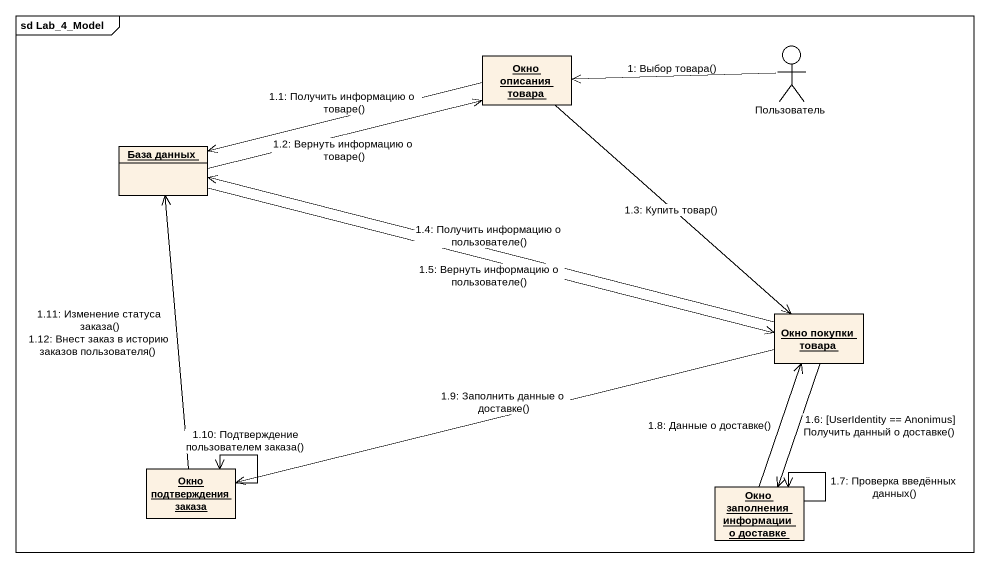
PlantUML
@startuml
mainframe sd Lab_4_Model
allowmixing
hide circle
hide empty members
actor Пользователь
object "Окно описания товара" as Окно_описания_товара
object "База данных" as База_данных
object "Окно покупки товара" as Окно_покупки_товара
object "Окно подтверждения заказа" as Окно_подтверждения_заказа
object "Окно заполнения информации о доставке" as Окно_заполнения_информации
Пользователь -left-> Окно_описания_товара : 1: Выбор товара()
Окно_описания_товара -left-> База_данных : 1.1: Получить информацию о товаре()
База_данных -right-> Окно_описания_товара : 1.2: Вернуть информацию о товаре()
Окно_описания_товара --> Окно_покупки_товара : 1.3: Купить товар()
Окно_покупки_товара -left-> База_данных : 1.4: Получить информацию о пользователе()
База_данных -right-> Окно_покупки_товара : 1.5: Вернуть информацию о пользователе()
Окно_покупки_товара --> Окно_заполнения_информации : 1.6: [UserIdentity == Anonimus] Получить данный о доставке()
Окно_заполнения_информации -up-> Окно_заполнения_информации : 1.7: Проверка введённых данных()
Окно_заполнения_информации -up-> Окно_покупки_товара : 1.8: Данные о доставке()
Окно_покупки_товара -left-> Окно_подтверждения_заказа : 1.9: Заполнить данные о доставке()
Окно_подтверждения_заказа --> Окно_подтверждения_заказа : 1.10: Подтверждение пользователем заказа()
Окно_подтверждения_заказа -up-> База_данных : 1.11: Изменение статуса заказа()\n1.12: Внест заказ в историю заказов пользователя()
@enduml
